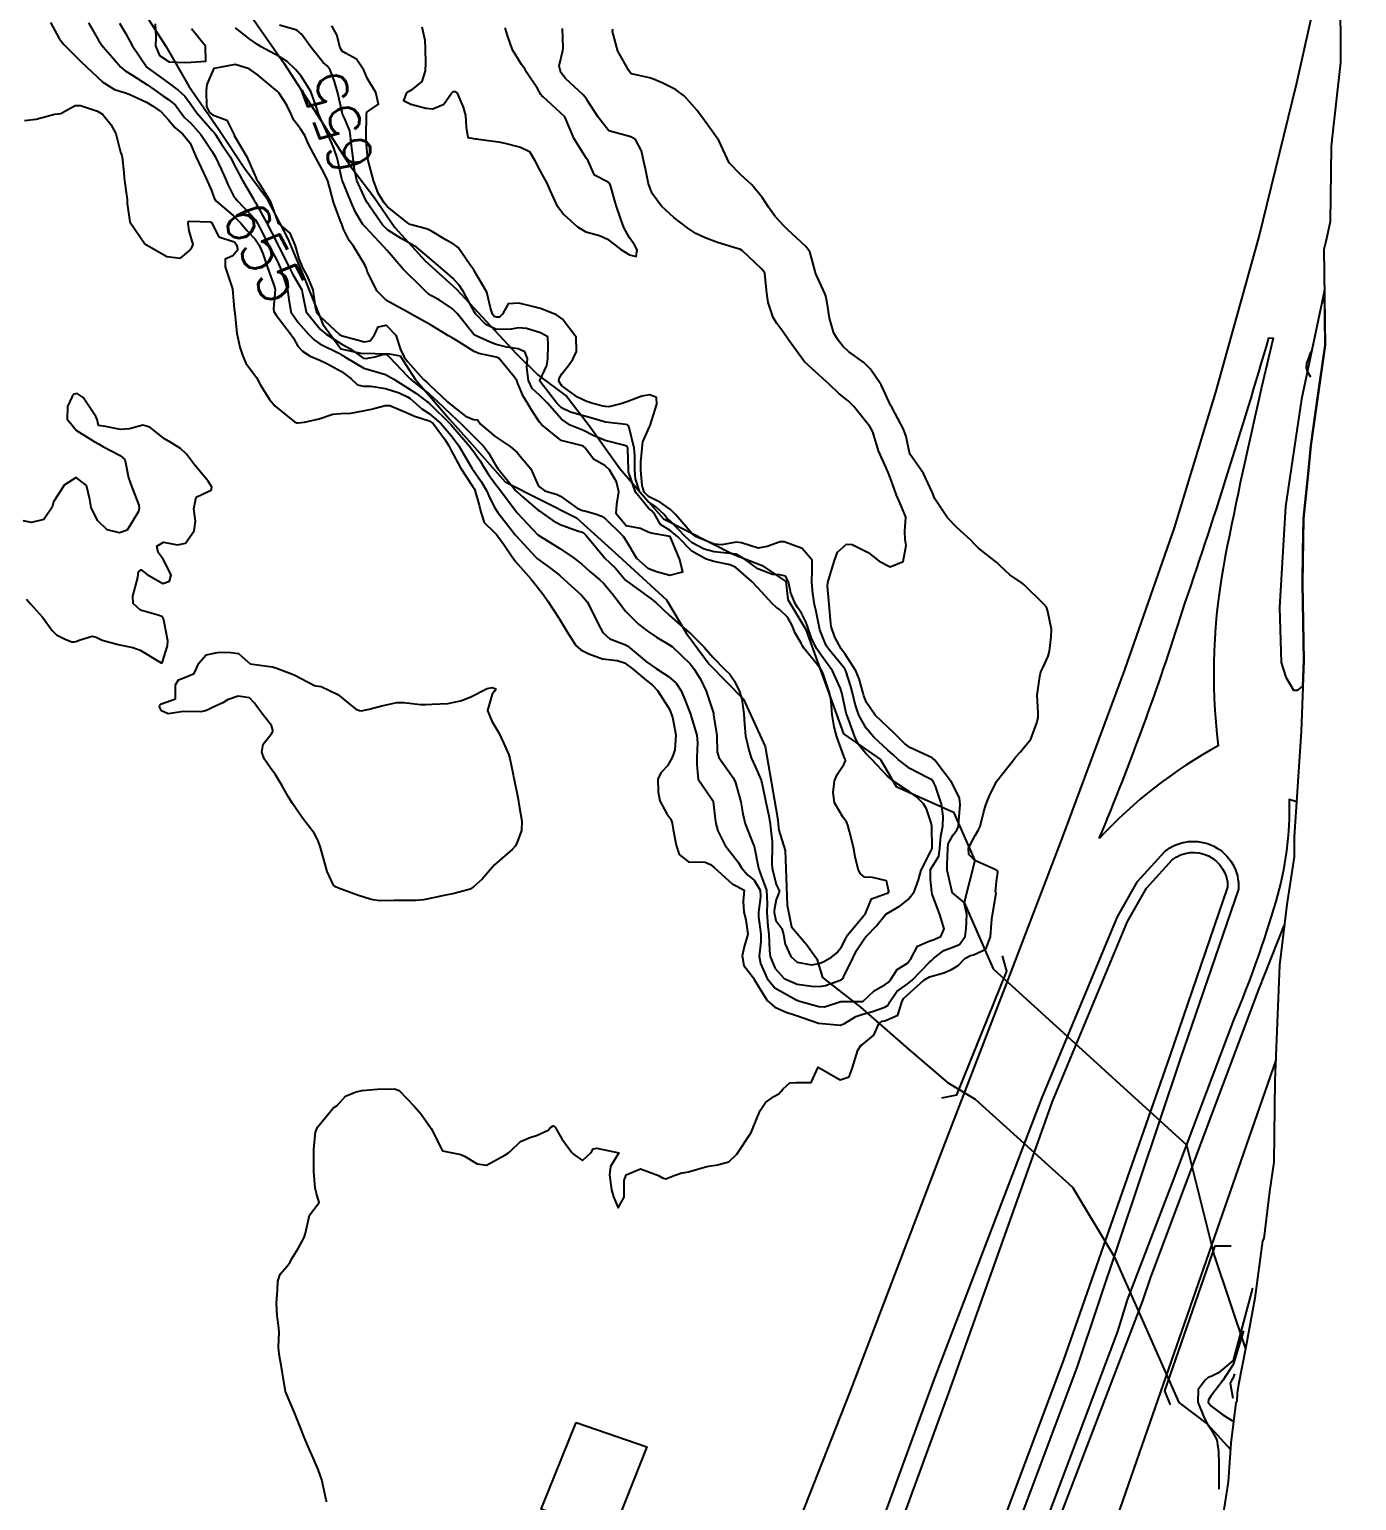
# Model space of a CAD drawing. Header units: metres. Extents: x 292545 to 299085, y 7450245 to 7463078.
# Drawn here: x 296592.9 to 296713.4, y 7460034.6 to 7460168.1 of the extents above; entities that cross this region are included whole.
import ezdxf
from ezdxf.enums import TextEntityAlignment as Align

# ---------------------------------------------------------------- set-up
doc = ezdxf.new("R2010")
doc.units = ezdxf.units.M
for name, color, linetype in [('Area', 45, 'Continuous'), ('Area Verde e Lazer', 94, 'Continuous'), ('Cotas', 45, 'Continuous'), ('Curvas de Nivel 1m', 11, 'Continuous'), ('Curvas de Nivel 5m', 15, 'Continuous'), ('Edificações', 30, 'Continuous'), ('Hidrografia', 140, 'Continuous'), ('Pontes e viadutos', 190, 'Continuous'), ('Vias Primárias', 230, 'Continuous')]:
    doc.layers.add(name, color=color, linetype=linetype)
doc.styles.add('Style-STANDARD', font='STANDARD.shx')

msp = doc.modelspace()

# ---------------------------------------------------------------- linework, layer by layer
at = {"layer": 'Area'}
msp.add_polyline3d([(296711.9, 7460171.81, 658.77), (296711.92, 7460165.12, 658.83), (296711.15, 7460158.11, 658.91), (296711.08, 7460157.47, 658.87), (296710.98, 7460150.65, 658.91), (296710.58, 7460148.87, 658.87), (296710.42, 7460148.13, 658.88), (296710.52, 7460139.45, 658.97), (296709.23, 7460130.34, 658.99), (296708.99, 7460127.78, 658.9), (296708.58, 7460123.73, 658.97), (296708.46, 7460117.82, 658.81), (296708.6, 7460110.84, 658.65), (296708.36, 7460104.39, 658.62), (296707.72, 7460094.83, 658.72), (296707.73, 7460093.02, 658.68), (296707.04, 7460088.69, 658.85), (296706.39, 7460083.17, 658.77), (296705.97, 7460072.71, 658.73), (296705.87, 7460065.3, 658.8), (296705.49, 7460062.63, 658.56), (296704.96, 7460058.35, 675.46), (296704.85, 7460058.14, 658.47), (296704.14, 7460052.96, 658.59), (296703.29, 7460048.34, 658.62), (296702.67, 7460045.12, 658.86), (296702.55, 7460044.32, 669.45), (296702.52, 7460043.63, 658.47), (296702.42, 7460043.46, 677.93), (296701.96, 7460039.8, 672.61), (296701.74, 7460036.27, 685.36), (296700.98, 7460031.44, 669.04)], dxfattribs=at)
at = {"layer": 'Area Verde e Lazer'}
msp.add_lwpolyline([(296658.45, 7460001.24), (296668.51, 7460022.85), (296676.38, 7460044.36), (296685.77, 7460070.8), (296692.58, 7460087.13), (296694.31, 7460090.18), (296696.64, 7460092.74, -0.631924), (296701.68, 7460090.27), (296696.44, 7460074.95), (296686.74, 7460047.25), (296677.63, 7460022.95), (296670.34, 7460000.34, -0.625257), (296667.76, 7459998.6, 0.041016)], format="xyb", close=True, dxfattribs=at)
at = {"layer": 'Curvas de Nivel 1m', "flags": 128}
for points, elevation in [([(296594.8, 7460168.75), (296595.6, 7460167.3), (296596.02, 7460166.74), (296597.58, 7460165.2), (296598.07, 7460164.72), (296599.55, 7460163.33), (296600.62, 7460162.68), (296601.31, 7460162.45), (296601.54, 7460162.39), (296601.96, 7460162.25), (296603.53, 7460161.51), (296604.08, 7460161.19), (296604.86, 7460160.64), (296605.52, 7460159.9), (296606.1, 7460159.21), (296606.84, 7460158.61), (296607.49, 7460157.78), (296608, 7460156.59), (296608.49, 7460155.56), (296608.94, 7460154.59), (296609.44, 7460153.5), (296609.66, 7460152.8), (296609.81, 7460152.57), (296611.41, 7460151.23), (296612.08, 7460150.54), (296612.68, 7460149.83), (296613.39, 7460149.08), (296613.76, 7460148.53), (296614.1, 7460147.79), (296614.52, 7460146.52), (296615.18, 7460144.66), (296615.21, 7460144.51), (296615.06, 7460142.77), (296615.1, 7460142.51), (296615.31, 7460142.17), (296616.59, 7460140.49), (296616.87, 7460140.08), (296617.27, 7460139.38), (296617.69, 7460138.91), (296618.38, 7460138.47), (296619.26, 7460138.11), (296619.91, 7460137.8), (296621.24, 7460137.06), (296622.09, 7460136.43), (296622.67, 7460135.87), (296623.23, 7460135.75), (296623.88, 7460135.75), (296625.22, 7460135.51), (296626.47, 7460135.13), (296627.22, 7460134.77), (296627.46, 7460134.61), (296627.74, 7460134.36), (296628.53, 7460133.68), (296629.2, 7460133.26), (296630.28, 7460132.33), (296631.18, 7460131.25), (296631.87, 7460130.31), (296632.94, 7460128.51), (296633.05, 7460128.3), (296633.14, 7460128.17), (296633.92, 7460127.08), (296634.4, 7460126.28), (296634.62, 7460125.79), (296635.1, 7460124.79), (296635.43, 7460124.27), (296636.72, 7460122.61), (296637, 7460122.25), (296637.07, 7460122.17), (296638.84, 7460120.23), (296639.04, 7460120.05), (296640.11, 7460119.29), (296641.03, 7460118.57), (296641.45, 7460118.2), (296643.01, 7460116.77), (296643.53, 7460116.17), (296644.12, 7460115.03), (296644.52, 7460114.16), (296644.97, 7460113.38), (296645.6, 7460112.79), (296646.95, 7460112.28), (296647.24, 7460112.13), (296648.93, 7460110.72), (296649.79, 7460110.1), (296650.48, 7460109.65), (296650.92, 7460109.37), (296651.61, 7460108.78), (296652.06, 7460108.07), (296652.32, 7460107.49), (296652.88, 7460106.06), (296653.5, 7460104.05), (296653.55, 7460103.35), (296653.5, 7460102.05), (296653.49, 7460101.38), (296653.62, 7460100.05), (296654.79, 7460098.33), (296654.92, 7460098.17), (296654.98, 7460098.04), (296655.16, 7460096.43), (296655.22, 7460096.04), (296655.41, 7460095.38), (296656.06, 7460094.03), (296656.72, 7460093.19), (296657.24, 7460092.53), (296657.53, 7460092.01), (296658.09, 7460091.38), (296658.7, 7460090.88), (296659.23, 7460089.98), (296659.28, 7460089.39), (296659.09, 7460087.99), (296659.09, 7460087.55), (296659.29, 7460085.98), (296659.29, 7460085.33), (296659.15, 7460083.98), (296659.27, 7460083.32), (296659.89, 7460081.98), (296660.58, 7460081.12), (296662.5, 7460080.03), (296662.57, 7460080), (296662.61, 7460079.99), (296662.73, 7460079.95), (296664.57, 7460079.41), (296665.09, 7460079.38), (296666.57, 7460079.88), (296666.59, 7460079.88), (296668.57, 7460079.87), (296669.59, 7460080.86), (296670.59, 7460081.41), (296670.85, 7460081.59), (296671.08, 7460081.85), (296671.67, 7460082.77), (296672.61, 7460083.36), (296672.96, 7460083.82), (296673.53, 7460084.91), (296674.64, 7460085.4), (296674.95, 7460085.49), (296675.63, 7460085.79), (296675.95, 7460086.49), (296675.55, 7460087.79), (296674.86, 7460089.62), (296674.82, 7460089.8), (296674.7, 7460090.94), (296674.69, 7460091.8), (296674.71, 7460091.87), (296675.45, 7460093.07), (296675.56, 7460093.79), (296675.64, 7460094.9), (296675.81, 7460095.79), (296675.86, 7460096.7), (296675.71, 7460097.79), (296675.16, 7460099.43), (296674.98, 7460099.8), (296674.81, 7460100), (296674.4, 7460100.21), (296672.82, 7460101.02), (296671.78, 7460101.84), (296671.29, 7460102.3), (296670.84, 7460102.7), (296669.57, 7460103.86), (296668.87, 7460104.69), (296668.2, 7460105.88), (296667.87, 7460106.86), (296667.62, 7460107.89), (296667.48, 7460108.46), (296667.02, 7460109.9), (296666.93, 7460110.07), (296665.41, 7460111.92), (296665.24, 7460112.2), (296664.96, 7460112.87), (296664.67, 7460113.63), (296664.59, 7460113.92), (296664.33, 7460115.27), (296664.16, 7460115.93), (296664.01, 7460116.93), (296663.92, 7460117.93), (296663.96, 7460119.01), (296663.96, 7460119.93), (296663.06, 7460121.01), (296661.41, 7460121.62), (296661.07, 7460121.6), (296659.87, 7460121.18), (296659.06, 7460121.02), (296657.55, 7460121.52), (296657.07, 7460121.58), (296655.76, 7460121.33), (296655.06, 7460121.38), (296653.44, 7460122.06), (296653.08, 7460122.34), (296651.59, 7460124.07), (296651.1, 7460124.54), (296650.18, 7460125.17), (296649.11, 7460125.73), (296648.72, 7460126.11), (296648.53, 7460126.71), (296648.4, 7460128.12), (296648.42, 7460128.84), (296648.54, 7460130.12), (296648.6, 7460130.69), (296649.19, 7460132.05), (296649.23, 7460132.11), (296649.26, 7460132.17), (296649.87, 7460134.1), (296649.83, 7460134.71), (296649.22, 7460134.95), (296648.51, 7460134.82), (296647.22, 7460134.35), (296647.05, 7460134.29), (296646.6, 7460134.14), (296645.49, 7460133.87), (296645.21, 7460133.88), (296644.99, 7460133.93), (296644.04, 7460134.17), (296643.41, 7460134.38), (296643.22, 7460134.46), (296642.66, 7460134.74), (296641.23, 7460135.77), (296640.97, 7460136.2), (296640.99, 7460136.44), (296641.24, 7460136.86), (296641.85, 7460137.6), (296642.24, 7460138.19), (296642.58, 7460138.88), (296642.53, 7460140.19), (296641.3, 7460141.81), (296640.74, 7460142.21), (296639.31, 7460142.8), (296638.57, 7460142.97), (296637.32, 7460143.26), (296636.37, 7460143.21), (296635.86, 7460142.26), (296635.56, 7460142.01), (296635.3, 7460141.99), (296635.1, 7460142.07), (296634.94, 7460142.28), (296634.75, 7460142.84), (296634.42, 7460144.28), (296633.35, 7460146.12), (296633.28, 7460146.22), (296633.23, 7460146.29), (296632.87, 7460146.79), (296631.83, 7460148.31), (296631.58, 7460148.51), (296631.39, 7460148.62), (296630.69, 7460149.03), (296629.4, 7460149.82), (296629.03, 7460149.98), (296627.59, 7460150.37), (296627.44, 7460150.41), (296627.4, 7460150.43), (296627.2, 7460150.58), (296625.42, 7460152.03), (296625.11, 7460152.39), (296624.57, 7460153.26), (296624.14, 7460154.4), (296623.65, 7460156.23), (296623.61, 7460156.41), (296623.49, 7460157.6), (296623.47, 7460158.41), (296623.49, 7460160.38), (296623.49, 7460160.41), (296623.52, 7460160.62), (296624.58, 7460161.35), (296624.36, 7460162.4), (296623.56, 7460163.69), (296623.26, 7460164.41), (296622.58, 7460165.43), (296621.59, 7460165.97), (296621.3, 7460166.14), (296621.11, 7460166.44), (296620.8, 7460167.64), (296620.35, 7460168.45)], 656), ([(296601.09, 7460168.68), (296601.61, 7460167.78), (296602.23, 7460166.66), (296603.57, 7460164.68), (296603.58, 7460164.66), (296605.55, 7460163.25), (296606.4, 7460162.61), (296607, 7460162.07), (296607.53, 7460161.38), (296608.07, 7460160.59), (296609.51, 7460158.91), (296609.67, 7460158.75), (296609.8, 7460158.58), (296610.3, 7460157.75), (296611.11, 7460156.56), (296611.24, 7460156.33), (296611.47, 7460155.89), (296612.18, 7460154.54), (296613.2, 7460152.76), (296613.34, 7460152.53), (296613.42, 7460152.4), (296614.46, 7460150.52), (296615.38, 7460148.71), (296615.46, 7460148.58), (296615.49, 7460148.51), (296615.57, 7460148.32), (296616.51, 7460146.49), (296616.79, 7460145.93), (296617.34, 7460144.99), (296617.62, 7460144.48), (296617.68, 7460144.13), (296618.03, 7460142.47), (296619.29, 7460140.9), (296619.83, 7460140.45), (296621.27, 7460139.55), (296622, 7460139.16), (296623.05, 7460138.41), (296623.26, 7460138.27), (296623.43, 7460138.24), (296624.29, 7460138.4), (296625.03, 7460138.63), (296625.27, 7460138.65), (296625.56, 7460138.39), (296627.24, 7460136.6), (296627.49, 7460136.37), (296628.47, 7460135.6), (296629.22, 7460135), (296629.96, 7460134.33), (296631.2, 7460133.15), (296632.09, 7460132.31), (296633.18, 7460131.24), (296634.12, 7460130.29), (296634.57, 7460129.69), (296635.15, 7460128.69), (296635.43, 7460128.27), (296636.75, 7460126.62), (296637.06, 7460126.25), (296637.11, 7460126.19), (296637.63, 7460125.72), (296639.1, 7460124.49), (296639.24, 7460124.38), (296639.47, 7460124.22), (296640.42, 7460123.54), (296641.08, 7460123.19), (296642.65, 7460122.61), (296643.08, 7460122.47), (296643.27, 7460122.37), (296643.45, 7460122.17), (296645.04, 7460120.23), (296645.12, 7460120.15), (296646.1, 7460119.21), (296647, 7460118.13), (296647.13, 7460118.03), (296649.01, 7460116.67), (296649.34, 7460116.44), (296649.76, 7460116.1), (296650.99, 7460114.95), (296651.99, 7460114.07), (296652.96, 7460113.26), (296654.17, 7460112.05), (296654.94, 7460111.13), (296656.04, 7460110.02), (296656.48, 7460109.58), (296656.91, 7460108.96), (296657.37, 7460108.01), (296657.58, 7460107.32), (296657.76, 7460106), (296657.81, 7460105.06), (296657.9, 7460104), (296658.23, 7460102.61), (296658.43, 7460101.99), (296658.82, 7460101.14), (296659.32, 7460099.98), (296659.48, 7460099.3), (296659.75, 7460097.98), (296660.02, 7460096.73), (296660.15, 7460095.98), (296660.33, 7460094.38), (296660.34, 7460093.97), (296660.3, 7460092.39), (296660.34, 7460091.97), (296660.7, 7460090.51), (296660.87, 7460090.14), (296661, 7460089.97), (296660.94, 7460089.72), (296660.68, 7460089.14), (296660.5, 7460088.14), (296660.5, 7460087.97), (296660.66, 7460087.23), (296661.21, 7460086.52), (296661.37, 7460085.96), (296661.52, 7460085.07), (296662.03, 7460083.96), (296662.61, 7460083.45), (296663.9, 7460083.22), (296664.61, 7460083.34), (296665.02, 7460083.5), (296665.71, 7460083.91), (296666.21, 7460084.31), (296666.63, 7460084.83), (296666.98, 7460085.55), (296667.18, 7460085.89), (296668.66, 7460087.69), (296668.75, 7460087.79), (296668.79, 7460087.87), (296669.34, 7460089.21), (296670.69, 7460089.68), (296670.82, 7460089.72), (296670.91, 7460089.85), (296670.7, 7460090.83), (296669.45, 7460091.12), (296668.71, 7460091.18), (296668.32, 7460091.49), (296668.13, 7460091.88), (296667.86, 7460093.02), (296667.71, 7460093.89), (296667.35, 7460095.3), (296667.2, 7460095.89), (296667.07, 7460096.2), (296666.77, 7460096.57), (296666, 7460097.91), (296665.86, 7460098.85), (296666, 7460099.91), (296666.22, 7460100.49), (296666.83, 7460101.38), (296667, 7460101.73), (296666.96, 7460101.9), (296666.91, 7460101.98), (296666.84, 7460102.15), (296666.21, 7460103.91), (296665.97, 7460104.8), (296665.78, 7460105.91), (296665.68, 7460107.13), (296665.52, 7460107.91), (296664.92, 7460109.71), (296664.82, 7460109.92), (296664.43, 7460110.43), (296663.2, 7460111.94), (296663.11, 7460112.1), (296662.96, 7460112.41), (296662.39, 7460113.37), (296662.18, 7460113.95), (296661.76, 7460114.74), (296660.99, 7460115.45), (296660.68, 7460115.66), (296660.35, 7460115.98), (296659.01, 7460117.45), (296658.49, 7460118), (296657.04, 7460119.28), (296656.53, 7460119.51), (296655.04, 7460119.82), (296654.28, 7460120.05), (296653.05, 7460120.76), (296651.75, 7460122.07), (296651.08, 7460122.62), (296650.18, 7460123.19), (296649.68, 7460124.1), (296649.41, 7460124.42), (296649.1, 7460124.66), (296647.92, 7460126.12), (296647.3, 7460127.96), (296647.29, 7460128.13), (296647.23, 7460130.06), (296647.22, 7460130.13), (296647.16, 7460130.25), (296646.94, 7460130.35), (296645.17, 7460130.81), (296644.08, 7460131.27), (296643.19, 7460131.7), (296642, 7460132.19), (296641.2, 7460132.73), (296639.89, 7460134.21), (296639.22, 7460134.91), (296638.53, 7460135.53), (296638.2, 7460136.24), (296638.07, 7460137.42), (296638.11, 7460138.24), (296637.89, 7460138.86), (296637.27, 7460139.13), (296636.25, 7460139.28), (296635.28, 7460139.53), (296634.72, 7460139.72), (296633.45, 7460140.3), (296633.35, 7460140.36), (296633.28, 7460140.41), (296631.73, 7460142.32), (296631.32, 7460142.75), (296630.1, 7460143.56), (296629.33, 7460143.98), (296629.12, 7460144.13), (296628.87, 7460144.35), (296628.09, 7460145.11), (296627.35, 7460145.84), (296626.81, 7460146.38), (296625.38, 7460148.05), (296625.08, 7460148.39), (296623.4, 7460150.16), (296623.28, 7460150.29), (296623.18, 7460150.41), (296622.51, 7460151.52), (296622.1, 7460152.43), (296621.45, 7460154.06), (296621.29, 7460154.44), (296621.22, 7460154.68), (296620.85, 7460156.45), (296620.5, 7460157.44), (296620.05, 7460158.45), (296619.51, 7460159.63), (296619.15, 7460160.46), (296618.95, 7460161.04), (296618.44, 7460162.47), (296617.56, 7460163.88), (296617.05, 7460164.49), (296616.29, 7460165.21), (296615.58, 7460165.67), (296613.94, 7460166.53), (296613.6, 7460166.74), (296612.9, 7460167.24), (296611.62, 7460168.25)], 654), ([(296604.33, 7460168.64), (296604.38, 7460167.42), (296604.36, 7460166.64), (296604.7, 7460165.75), (296605.58, 7460165.17), (296607.07, 7460165.11), (296607.58, 7460165.15), (296608.91, 7460165.25), (296608.88, 7460166.59), (296607.62, 7460168.18)], 653), ([(296628.52, 7460168.35), (296628.8, 7460167.15), (296628.84, 7460166.35), (296628.86, 7460165.06), (296628.82, 7460164.35), (296628.52, 7460163.39), (296627.55, 7460162.6), (296627.39, 7460162.52), (296627.12, 7460162.37), (296626.85, 7460161.68), (296627.53, 7460161.32), (296628.9, 7460160.97), (296629.53, 7460160.9), (296630.53, 7460161.33), (296631.22, 7460162.32), (296631.37, 7460162.5), (296631.55, 7460162.47), (296631.73, 7460162.32), (296632.29, 7460161.07), (296632.5, 7460160.31), (296632.55, 7460159.26), (296632.69, 7460158.3), (296633.4, 7460158.2), (296633.49, 7460158.18), (296633.63, 7460158.15), (296635.49, 7460157.92), (296635.93, 7460157.82), (296637.48, 7460157.43), (296638.29, 7460157.05), (296638.78, 7460156.23), (296639, 7460155.76), (296639.46, 7460154.92), (296639.85, 7460154.22), (296640.14, 7460153.52), (296640.76, 7460152.21), (296641.41, 7460151.32), (296642.66, 7460150.19), (296643.4, 7460149.76), (296644.65, 7460149.42), (296645.39, 7460149.08), (296646.59, 7460148.14), (296647.38, 7460147.65), (296647.99, 7460147.51), (296648.06, 7460148.12), (296647.83, 7460148.56), (296647.39, 7460149.21), (296646.86, 7460150.14), (296646.55, 7460151), (296646.16, 7460152.14), (296645.64, 7460153.96), (296645.56, 7460154.15), (296645.45, 7460154.25), (296644.19, 7460154.9), (296643.63, 7460156.18), (296643.57, 7460156.27), (296643.48, 7460156.39), (296642.36, 7460158.19), (296641.52, 7460160.2), (296639.54, 7460162.01), (296639.42, 7460162.1), (296639.33, 7460162.22), (296639.03, 7460162.75), (296638.03, 7460164.24), (296637.86, 7460164.53), (296637.58, 7460164.95), (296636.77, 7460166.26), (296636.29, 7460167.57), (296636.09, 7460168.27)], 656), ([(296592.45, 7460159.84), (296593.51, 7460159.96), (296595.19, 7460160.42), (296595.52, 7460160.47), (296595.76, 7460160.5), (296596.16, 7460160.73), (296597.04, 7460161.22), (296597.53, 7460161.21), (296599.07, 7460160.7), (296599.52, 7460160.43), (296600.3, 7460159.48), (296600.73, 7460158.68), (296601.17, 7460156.98), (296601.28, 7460156.67), (296601.32, 7460156.52), (296601.46, 7460155.14), (296601.5, 7460154.67), (296601.5, 7460154.62), (296601.77, 7460152.67), (296601.77, 7460152.32), (296602.03, 7460150.66), (296603.38, 7460148.65), (296605.37, 7460147.5), (296606.61, 7460147.36), (296607.37, 7460147.98), (296607.65, 7460148.33), (296607.75, 7460148.6), (296607.4, 7460149.84), (296607.3, 7460150.5), (296607.31, 7460150.6), (296607.33, 7460150.67), (296607.4, 7460150.71), (296609.34, 7460150.65), (296609.4, 7460150.62), (296609.44, 7460150.58), (296610.11, 7460149.29), (296611.39, 7460148.86), (296611.57, 7460148.74), (296611.71, 7460148.56), (296611.82, 7460148.11), (296611.37, 7460147.57), (296610.68, 7460147.25), (296610.66, 7460146.57), (296611.33, 7460144.56), (296611.5, 7460142.74), (296611.51, 7460142.56), (296611.54, 7460142.33), (296611.73, 7460140.55), (296612.01, 7460139.29), (296612.24, 7460138.55), (296612.54, 7460137.83), (296613.25, 7460136.9), (296613.51, 7460136.53), (296613.86, 7460135.9), (296614.68, 7460134.52), (296615.21, 7460133.91), (296616.96, 7460132.49), (296617.19, 7460132.4), (296617.28, 7460132.4), (296617.88, 7460132.48), (296619.2, 7460132.78), (296620.45, 7460133.2), (296621.2, 7460133.26), (296622.07, 7460133.3), (296623.2, 7460133.49), (296623.95, 7460133.66), (296625.21, 7460133.98), (296625.63, 7460133.97), (296627.2, 7460133.32), (296627.86, 7460133.02), (296629.2, 7460132.59), (296629.55, 7460132.34), (296630.64, 7460130.86), (296630.97, 7460130.32), (296631.16, 7460129.95), (296632.04, 7460128.31), (296633.13, 7460126.66), (296633.28, 7460126.45), (296633.35, 7460126.3), (296633.73, 7460124.92), (296633.87, 7460124.29), (296634.17, 7460123.37), (296635.08, 7460122.49), (296635.3, 7460122.27), (296635.96, 7460121.36), (296636.71, 7460120.25), (296637.04, 7460119.83), (296638.41, 7460118.24), (296639.02, 7460117.5), (296639.57, 7460116.78), (296639.96, 7460116.22), (296640.98, 7460114.64), (296641.27, 7460114.2), (296641.72, 7460113.44), (296642.51, 7460112.18), (296642.95, 7460111.81), (296643.68, 7460111.44), (296644.94, 7460110.99), (296646.26, 7460110.82), (296646.93, 7460110.63), (296647.63, 7460110.12), (296648.91, 7460109.01), (296649.42, 7460108.62), (296649.93, 7460108.1), (296650.89, 7460106.6), (296651.07, 7460106.27), (296651.14, 7460106.09), (296651.28, 7460105.68), (296651.58, 7460104.08), (296651.49, 7460102.73), (296651.29, 7460102.08), (296650.82, 7460101.28), (296650.24, 7460100.68), (296649.95, 7460100.1), (296649.98, 7460098.91), (296650.13, 7460098.1), (296650.77, 7460096.91), (296651.12, 7460096.44), (296651.25, 7460096.08), (296651.34, 7460095.49), (296651.61, 7460094.08), (296651.89, 7460093.23), (296652.72, 7460092.56), (296654.25, 7460092.52), (296654.72, 7460092.31), (296655.06, 7460092.04), (296656.7, 7460090.56), (296657.05, 7460090.37), (296657.8, 7460090), (296657.71, 7460088.98), (296657.75, 7460088), (296657.94, 7460087.28), (296658.11, 7460086), (296657.79, 7460084.84), (296657.6, 7460084.01), (296657.75, 7460083.15), (296658.59, 7460082.05), (296658.64, 7460081.99), (296658.7, 7460081.88), (296659.88, 7460079.98), (296660.56, 7460079.36), (296661.6, 7460078.92), (296662.55, 7460078.61), (296664.54, 7460077.92), (296666.54, 7460077.72), (296666.91, 7460077.89), (296667.91, 7460078.53), (296668.56, 7460078.72), (296669.44, 7460078.98), (296670.57, 7460079.37), (296670.87, 7460079.55), (296671.02, 7460079.85), (296671.64, 7460080.78), (296672.59, 7460081.45), (296673.05, 7460081.82), (296674.61, 7460083.45), (296674.8, 7460083.61), (296675.01, 7460083.8), (296675.91, 7460084.5), (296676.63, 7460084.77), (296677.34, 7460085.06), (296677.84, 7460085.77), (296677.93, 7460086.48), (296677.99, 7460087.77), (296677.77, 7460088.86), (296676.68, 7460089.76), (296676.67, 7460089.78), (296676.66, 7460089.81), (296676.21, 7460091.79), (296676.22, 7460092.28), (296676.27, 7460093.78), (296676.32, 7460094.2), (296676.75, 7460095.02), (296677.09, 7460095.44), (296677.23, 7460095.77), (296677.29, 7460096.29), (296677.4, 7460097.77), (296677.34, 7460098.33), (296676.8, 7460099.47), (296676.6, 7460099.78), (296676.04, 7460100.56), (296675.09, 7460101.8), (296674.84, 7460102.01), (296674.45, 7460102.19), (296672.84, 7460102.94), (296672.33, 7460103.31), (296671.8, 7460103.84), (296671.33, 7460104.31), (296670.87, 7460104.74), (296669.69, 7460105.86), (296668.89, 7460107.01), (296668.66, 7460107.63), (296668.59, 7460107.87), (296668.22, 7460109.18), (296667.91, 7460109.89), (296666.95, 7460111.4), (296666.6, 7460111.9), (296666.01, 7460112.95), (296665.69, 7460113.91), (296665.61, 7460114.54), (296665.49, 7460115.91), (296665.34, 7460117.59), (296665.37, 7460117.91), (296665.54, 7460118.42), (296666, 7460119.91), (296666.27, 7460120.68), (296667.07, 7460121.38), (296667.59, 7460121.36), (296669.05, 7460120.63), (296670.03, 7460119.86), (296671.04, 7460119.35), (296672.22, 7460119.83), (296672.49, 7460121.26), (296672.4, 7460121.83), (296672.36, 7460122.54), (296672.45, 7460123.83), (296672.08, 7460124.82), (296671.61, 7460125.84), (296671.13, 7460127.2), (296670.9, 7460127.85), (296670.67, 7460128.33), (296669.97, 7460129.86), (296669.47, 7460131.58), (296669.33, 7460131.87), (296669.19, 7460132.08), (296667.73, 7460133.88), (296667.22, 7460134.4), (296666.39, 7460135.07), (296665.5, 7460135.92), (296665.24, 7460136.17), (296663.26, 7460137.94), (296661.81, 7460139.95), (296661.29, 7460140.7), (296660.75, 7460141.43), (296660.41, 7460141.97), (296659.98, 7460143.32), (296659.87, 7460143.98), (296659.81, 7460144.46), (296659.65, 7460145.99), (296659.55, 7460146.18), (296659.36, 7460146.39), (296657.65, 7460148.01), (296657.38, 7460148.16), (296657.16, 7460148.22), (296655.38, 7460148.79), (296654.24, 7460149.2), (296653.4, 7460149.59), (296652.67, 7460150.07), (296651.41, 7460151.06), (296650.28, 7460152.09), (296649.44, 7460153.22), (296649.11, 7460154.11), (296648.82, 7460155.47), (296648.67, 7460156.11), (296648.46, 7460157.09), (296647.92, 7460158.12), (296647.5, 7460158.38), (296647.17, 7460158.47), (296645.5, 7460158.91), (296644.52, 7460160.16), (296643.54, 7460161.7), (296643.34, 7460161.98), (296643.16, 7460162.18), (296641.56, 7460163.65), (296641.15, 7460164.2), (296640.99, 7460164.8), (296641.31, 7460166.2), (296641.35, 7460166.45), (296641.28, 7460168.2)], 657), ([(296619.91, 7460034.45), (296619.83, 7460034.65), (296619.45, 7460036.46), (296619.12, 7460037.4), (296618.65, 7460038.46), (296618.09, 7460039.75), (296617.79, 7460040.47), (296617.6, 7460040.97), (296617, 7460042.48), (296616.14, 7460044.49), (296615.81, 7460046.5), (296615.56, 7460047.87), (296615.51, 7460048.5), (296615.56, 7460049.85), (296615.52, 7460050.5), (296615.38, 7460051.35), (296615.33, 7460052.5), (296615.42, 7460053.67), (296615.46, 7460054.5), (296615.65, 7460055.12), (296616.28, 7460055.81), (296616.56, 7460056.22), (296616.7, 7460056.49), (296617.31, 7460057.47), (296617.83, 7460058.47), (296617.95, 7460058.84), (296618.33, 7460060.47), (296619.2, 7460061.62), (296618.96, 7460062.46), (296618.83, 7460062.93), (296618.73, 7460064.46), (296618.71, 7460064.79), (296618.73, 7460066.47), (296618.86, 7460068.03), (296619.04, 7460068.46), (296620.45, 7460070.18), (296620.6, 7460070.29), (296620.84, 7460070.44), (296621.6, 7460071.29), (296622.47, 7460071.66), (296623.09, 7460071.79), (296624.47, 7460071.93), (296626.04, 7460071.95), (296626.47, 7460071.79), (296627.86, 7460070.36), (296628.45, 7460069.65), (296629.38, 7460068.34), (296630.4, 7460066.33), (296632.07, 7460065.98), (296632.4, 7460065.83), (296633.55, 7460065.13), (296634.39, 7460065.03), (296636.06, 7460065.92), (296636.4, 7460066.14), (296636.53, 7460066.25), (296637.48, 7460067.17), (296638.42, 7460067.56), (296638.94, 7460067.71), (296639.98, 7460068.21), (296640.22, 7460068.43), (296640.44, 7460068.58), (296640.66, 7460068.43), (296640.78, 7460068.2), (296641.22, 7460067.4), (296642.13, 7460066.18), (296642.27, 7460066.05), (296642.4, 7460065.94), (296643.11, 7460065.46), (296643.91, 7460066.16), (296644.08, 7460066.49), (296644.41, 7460066.58), (296646.4, 7460066.14), (296645.64, 7460064.9), (296645.55, 7460064.15), (296645.73, 7460062.78), (296645.92, 7460062.14), (296646.34, 7460061.14), (296646.9, 7460062.13), (296646.88, 7460063.63), (296647.06, 7460064.13), (296648.39, 7460064.68), (296650, 7460064.09), (296650.38, 7460063.86), (296650.68, 7460063.79), (296651.42, 7460064.08), (296652.12, 7460064.34), (296652.39, 7460064.36), (296652.74, 7460064.42), (296654.39, 7460064.9), (296655.37, 7460065.05), (296656.4, 7460065.33), (296657.11, 7460066.01), (296658.42, 7460067.99), (296659.01, 7460069.42), (296659.23, 7460069.98), (296659.72, 7460070.72), (296660.47, 7460071.27), (296660.92, 7460071.51), (296661.34, 7460071.96), (296661.93, 7460072.5), (296662.48, 7460072.53), (296663.88, 7460072.53), (296664.5, 7460073.92), (296666.49, 7460072.77), (296667.33, 7460073.05), (296667.61, 7460073.88), (296668.1, 7460075.45), (296668.39, 7460075.87), (296668.52, 7460075.98), (296669.57, 7460076.83), (296670, 7460077.86), (296670.32, 7460078.08), (296670.55, 7460078.13), (296671.75, 7460078.64), (296672.1, 7460079.83), (296672.26, 7460080.15), (296672.58, 7460080.44), (296674.09, 7460081.81), (296674.6, 7460082.13), (296675.9, 7460082.48), (296676.6, 7460082.79), (296677.22, 7460083.16), (296677.83, 7460083.77), (296678.34, 7460084.04), (296678.62, 7460084.13), (296679.74, 7460084.63), (296680.16, 7460085.74), (296680.28, 7460087.35), (296680.33, 7460087.74), (296680.65, 7460089.7), (296680.65, 7460089.73), (296680.61, 7460089.81), (296680.7, 7460090.78), (296680.81, 7460091.63), (296680.78, 7460091.73), (296680.71, 7460091.78), (296680.62, 7460091.82), (296678.72, 7460092.69), (296678.18, 7460093.22), (296678.14, 7460093.76), (296678.33, 7460094.16), (296678.75, 7460094.96), (296679.06, 7460095.45), (296679.21, 7460095.75), (296679.52, 7460097), (296679.74, 7460097.74), (296680.03, 7460098.5), (296680.62, 7460099.73), (296680.69, 7460099.85), (296680.81, 7460100), (296681.58, 7460100.96), (296682.18, 7460101.72), (296682.46, 7460102.09), (296682.84, 7460102.5), (296683.81, 7460103.7), (296684.36, 7460105.18), (296684.48, 7460105.69), (296684.49, 7460106.08), (296684.38, 7460107.69), (296684.63, 7460109.39), (296684.7, 7460109.68), (296684.76, 7460109.85), (296684.93, 7460110.23), (296685.4, 7460111.22), (296685.5, 7460111.67), (296685.67, 7460112.97), (296685.68, 7460113.67), (296685.37, 7460115.29), (296685.23, 7460115.68), (296685, 7460115.94), (296683.22, 7460117.7), (296683.02, 7460117.84), (296681.92, 7460118.6), (296681.04, 7460119.43), (296680.72, 7460119.73), (296679.06, 7460121.02), (296678.7, 7460121.39), (296678.37, 7460121.76), (296677.08, 7460122.92), (296676.24, 7460123.79), (296675.11, 7460125.5), (296674.97, 7460125.8), (296674.88, 7460126.04), (296674.06, 7460127.81), (296673.16, 7460129.12), (296672.86, 7460129.53), (296672.76, 7460129.83), (296672.5, 7460131.16), (296672.26, 7460131.83), (296671.21, 7460133.76), (296671.16, 7460133.85), (296671.11, 7460133.96), (296670.21, 7460135.86), (296669.25, 7460137.29), (296668.65, 7460137.88), (296667.27, 7460138.89), (296666.75, 7460139.37), (296666.32, 7460139.9), (296665.94, 7460140.56), (296665.52, 7460141.92), (296665.32, 7460143.29), (296665.2, 7460143.92), (296665.11, 7460144.14), (296664.3, 7460145.93), (296663.91, 7460147.39), (296663.75, 7460147.94), (296663.38, 7460148.4), (296661.71, 7460149.96), (296661.41, 7460150.26), (296660.59, 7460151.15), (296660, 7460151.98), (296659.44, 7460152.83), (296658.49, 7460154), (296657.46, 7460154.96), (296656.43, 7460156.02), (296655.49, 7460158.03), (296654.02, 7460160.05), (296653.82, 7460160.35), (296653.53, 7460160.77), (296652.38, 7460162.07), (296651.55, 7460162.68), (296650.4, 7460163.25), (296649.56, 7460163.61), (296649.18, 7460163.73), (296647.57, 7460164.08), (296647.51, 7460164.13), (296647.31, 7460164.39), (296646.31, 7460166.14), (296645.84, 7460167.92), (296645.85, 7460168.15)], 658), ([(296709.24, 7460136.54), (296708.93, 7460137.08), (296708.84, 7460137.4), (296708.86, 7460137.8), (296709.27, 7460138.89)], 659), ([(296592.62, 7460116.39), (296593, 7460115.98), (296594.09, 7460114.76), (296594.97, 7460113.57), (296595.37, 7460113.16), (296596.21, 7460112.73), (296596.76, 7460112.53), (296596.95, 7460112.52), (296597.11, 7460112.56), (296597.52, 7460112.71), (296598.61, 7460113.05), (296598.96, 7460112.94), (296599.5, 7460112.69), (296600.95, 7460112.28), (296602.29, 7460112), (296602.94, 7460111.76), (296604.86, 7460110.63), (296604.93, 7460110.61), (296604.95, 7460110.61), (296604.96, 7460110.63), (296605.42, 7460112.16), (296605.47, 7460112.62), (296605.11, 7460114.5), (296605.07, 7460114.63), (296604.98, 7460114.81), (296604.68, 7460114.93), (296602.98, 7460115.4), (296602.33, 7460116), (296602.3, 7460116.66), (296602.74, 7460118.37), (296602.77, 7460118.65), (296602.79, 7460118.89), (296603.03, 7460119.07), (296603.59, 7460118.64), (296605.01, 7460117.82), (296605.62, 7460118.02), (296605.76, 7460118.62), (296605.04, 7460120.03), (296604.59, 7460120.63), (296604.48, 7460121.21), (296605.06, 7460121.58), (296606.34, 7460121.33), (296607.06, 7460121.48), (296607.86, 7460122.6), (296607.97, 7460123.49), (296607.84, 7460124.59), (296608.05, 7460125.65), (296609.12, 7460126.16), (296609.4, 7460126.29), (296609.47, 7460126.58), (296609.13, 7460127.11), (296607.9, 7460128.59), (296607.15, 7460129.56), (296606.63, 7460130.08), (296605.74, 7460130.62), (296605.17, 7460130.97), (296603.83, 7460132), (296603.19, 7460132.21), (296601.99, 7460131.86), (296601.18, 7460131.8), (296599.81, 7460132.07), (296599.18, 7460132.16), (296599.04, 7460132.7), (296598.93, 7460132.97), (296597.77, 7460134.71), (296597.22, 7460135.08), (296596.94, 7460135), (296596.74, 7460134.73), (296596.36, 7460133.89), (296596.33, 7460132.73), (296597.18, 7460131.71), (296598.79, 7460130.7), (296599.16, 7460130.49), (296599.61, 7460130.24), (296601.15, 7460129.44), (296601.55, 7460129.08), (296601.66, 7460128.67), (296601.89, 7460127.43), (296602.18, 7460126.66), (296602.82, 7460124.93), (296602.86, 7460124.65), (296602.79, 7460124.35), (296601.77, 7460122.67), (296601.07, 7460122.43), (296599.97, 7460122.69), (296599.08, 7460123.55), (296598.52, 7460124.71), (296598.37, 7460125.44), (296598.07, 7460126.71), (296597.13, 7460127.45), (296596.05, 7460126.74), (296595.69, 7460126.17), (296595.1, 7460125.23), (296594.99, 7460124.86), (296594.95, 7460124.75), (296594.22, 7460123.62), (296593.08, 7460123.36), (296592.34, 7460123.52)], 657), ([(296703.94, 7460053.86), (296702.18, 7460047.3), (296700.85, 7460046.17), (296700.17, 7460045.83), (296699.92, 7460045.75), (296699.65, 7460045.51), (296699.01, 7460044.66), (296698.96, 7460043.51), (296699.55, 7460042.08), (296699.85, 7460041.5), (296700.11, 7460041.12), (296700.69, 7460040.08), (296700.86, 7460039.03), (296700.87, 7460037.89), (296700.88, 7460036.76), (296700.87, 7460035.62)], 658), ([(296703.12, 7460049.97), (296702.18, 7460046.92), (296701.23, 7460045.48), (296700.15, 7460044.05), (296699.93, 7460043.72), (296699.92, 7460043.5), (296700.14, 7460043.18), (296701.25, 7460042.37), (296702.11, 7460041.81)], 657), ([(296702.29, 7460046.09), (296702.17, 7460045.71), (296702.04, 7460045.47), (296701.91, 7460045.23), (296702.14, 7460043.87)], 656)]:
    msp.add_lwpolyline(points, dxfattribs=dict(at, elevation=elevation))
for points, elevation in [([(296611.58, 7460164.94), (296609.68, 7460164.58), (296609.61, 7460164.54), (296609.57, 7460164.44), (296609.02, 7460163.12), (296608.96, 7460162.59), (296608.99, 7460161.12), (296609.25, 7460160.58), (296609.52, 7460160.38), (296610.82, 7460159.87), (296611.48, 7460158.55), (296611.5, 7460158.5), (296612.64, 7460156.54), (296613.45, 7460154.68), (296613.52, 7460154.53), (296613.71, 7460154.26), (296614.77, 7460152.52), (296615.41, 7460150.72), (296615.45, 7460150.55), (296615.51, 7460150.51), (296616.53, 7460149.63), (296617.02, 7460148.49), (296617.37, 7460147.3), (296617.7, 7460146.48), (296618.11, 7460145.71), (296618.64, 7460144.47), (296618.85, 7460142.93), (296618.95, 7460142.46), (296619.31, 7460142.02), (296621.05, 7460140.44), (296621.28, 7460140.32), (296622.77, 7460139.91), (296623.28, 7460139.77), (296623.82, 7460139.86), (296624.24, 7460140.4), (296624.57, 7460141.12), (296625.3, 7460141.28), (296626.15, 7460140.38), (296626.6, 7460139.05), (296626.92, 7460138.37), (296627.26, 7460137.94), (296628.67, 7460136.35), (296628.97, 7460136.09), (296629.23, 7460135.87), (296630.86, 7460134.32), (296631.21, 7460134), (296632.49, 7460133.02), (296633.2, 7460132.71), (296633.57, 7460132.67), (296633.85, 7460132.29), (296635.18, 7460131.17), (296636.55, 7460130.26), (296637.16, 7460129.76), (296638.42, 7460128.24), (296639.12, 7460126.66), (296639.69, 7460126.22), (296640.8, 7460125.9), (296641.11, 7460125.76), (296642.63, 7460124.66), (296643.1, 7460124.44), (296643.33, 7460124.41), (296644.26, 7460124.16), (296644.87, 7460123.93), (296645.09, 7460123.82), (296646.79, 7460122.13), (296647.07, 7460121.71), (296648, 7460120.12), (296649.03, 7460119.21), (296649.83, 7460118.9), (296651.03, 7460118.59), (296652.21, 7460118.89), (296651.93, 7460120.07), (296651.07, 7460122.08), (296649.35, 7460122.38), (296649.08, 7460122.48), (296648.37, 7460122.82), (296647.08, 7460123.05), (296646.18, 7460124.14), (296646.22, 7460125.02), (296646.42, 7460126.14), (296646.21, 7460127.05), (296645.57, 7460128.15), (296645.15, 7460128.52), (296644.11, 7460129.12), (296643.32, 7460130.18), (296643.16, 7460130.3), (296642.99, 7460130.35), (296641.17, 7460130.8), (296639.42, 7460132.22), (296639.2, 7460132.48), (296638.52, 7460133.54), (296638.08, 7460134.24), (296637.74, 7460134.76), (296637.23, 7460135.97), (296637.15, 7460136.25), (296636.92, 7460136.57), (296635.51, 7460138.27), (296635.26, 7460138.38), (296633.69, 7460138.71), (296633.27, 7460138.89), (296631.74, 7460139.85), (296631.28, 7460140.12), (296630.93, 7460140.32), (296629.3, 7460141.3), (296627.41, 7460142.37), (296627.35, 7460142.41), (296627.31, 7460142.43), (296627.19, 7460142.49), (296625.32, 7460143.51), (296624.45, 7460144.4), (296623.57, 7460146.19), (296623.49, 7460146.41), (296623.36, 7460146.76), (296622.33, 7460148.43), (296621.92, 7460148.96), (296621.4, 7460150), (296621.25, 7460150.44), (296621.14, 7460150.71), (296620.49, 7460152.45), (296620.18, 7460153.71), (296619.95, 7460154.46), (296619.46, 7460155.48), (296618.91, 7460156.47), (296618.25, 7460157.71), (296617.89, 7460158.48), (296617.51, 7460159.1), (296616.9, 7460159.87), (296616.64, 7460160.49), (296616.28, 7460161.25), (296615.54, 7460162.36), (296615.4, 7460162.51), (296613.57, 7460164.03), (296612.86, 7460164.54)], 653), ([(296612.93, 7460110.54), (296614.93, 7460110.25), (296615.26, 7460110.17), (296616.92, 7460109.52), (296618.79, 7460108.57), (296618.9, 7460108.53), (296619.39, 7460108.46), (296620.9, 7460107.76), (296622.54, 7460106.42), (296622.88, 7460106.29), (296623.02, 7460106.27), (296623.73, 7460106.41), (296624.89, 7460106.73), (296626.25, 7460107.02), (296626.89, 7460107.01), (296628.39, 7460106.85), (296628.89, 7460106.85), (296629.43, 7460106.88), (296630.89, 7460106.93), (296632.03, 7460107.17), (296632.9, 7460107.52), (296634.46, 7460108.28), (296634.9, 7460108.39), (296635.23, 7460108.27), (296635.12, 7460108.05), (296634.9, 7460107.78), (296634.5, 7460106.28), (296634.87, 7460105.34), (296635.51, 7460104.26), (296635.93, 7460103.35), (296636.42, 7460102.26), (296636.52, 7460101.95), (296636.82, 7460100.47), (296636.86, 7460100.25), (296636.87, 7460100.19), (296637.26, 7460098.25), (296637.37, 7460097.65), (296637.61, 7460096.24), (296637.58, 7460095.41), (296637.14, 7460094.25), (296637, 7460093.98), (296636.73, 7460093.68), (296635.13, 7460092.27), (296634.71, 7460091.81), (296634, 7460090.99), (296633.22, 7460090.29), (296632.9, 7460090.09), (296632.69, 7460090.01), (296631.34, 7460089.65), (296630.68, 7460089.52), (296629.7, 7460089.31), (296628.67, 7460089.1), (296627.99, 7460089.04), (296626.67, 7460089.05), (296626.01, 7460089.04), (296624.67, 7460089.03), (296623.92, 7460089.15), (296622.68, 7460089.52), (296620.96, 7460090.17), (296620.69, 7460090.29), (296620.52, 7460090.44), (296619.94, 7460091.68), (296619.73, 7460092.45), (296619.33, 7460093.86), (296619.1, 7460094.46), (296619, 7460094.72), (296618.75, 7460095.17), (296617.73, 7460096.48), (296616.78, 7460097.86), (296616.38, 7460098.49), (296615.85, 7460099.45), (296615.21, 7460100.51), (296614.82, 7460101.04), (296614.2, 7460101.9), (296614.01, 7460102.52), (296614.13, 7460103.23), (296614.86, 7460104.15), (296614.99, 7460104.38), (296615, 7460104.51), (296614.87, 7460104.92), (296614.17, 7460105.82), (296613.63, 7460106.53), (296613.33, 7460106.97), (296612.89, 7460107.43), (296611.84, 7460107.6), (296610.89, 7460107.25), (296610.45, 7460107), (296609.53, 7460106.57), (296609.1, 7460106.36), (296608.88, 7460106.25), (296608.47, 7460106.18), (296606.88, 7460106.21), (296605.5, 7460106), (296604.88, 7460106.25), (296604.72, 7460106.63), (296604.73, 7460106.78), (296604.89, 7460106.89), (296606.15, 7460107.35), (296606.17, 7460108.62), (296606.44, 7460109.08), (296606.91, 7460109.26), (296607.87, 7460109.65), (296608.28, 7460110.59), (296608.94, 7460111.35), (296609.96, 7460111.55), (296610.94, 7460111.58), (296611.87, 7460111.48)], 658)]:
    msp.add_lwpolyline(points, close=True, dxfattribs=dict(at, elevation=elevation))
at = {"layer": 'Curvas de Nivel 5m', "elevation": 655, "flags": 128}
msp.add_lwpolyline([(296598.26, 7460168.71), (296599.17, 7460167.13), (296599.47, 7460166.7), (296599.59, 7460166.55), (296600.45, 7460165.56), (296601.21, 7460164.68), (296601.57, 7460164.38), (296602.3, 7460163.93), (296603.55, 7460163.13), (296604.25, 7460162.64), (296605.01, 7460162.1), (296605.53, 7460161.75), (296606.15, 7460161.24), (296606.61, 7460160.61), (296607.01, 7460160.1), (296607.51, 7460159.63), (296608.45, 7460158.59), (296609.48, 7460157.05), (296609.75, 7460156.58), (296610.32, 7460155.42), (296610.69, 7460154.56), (296610.91, 7460154.03), (296611.44, 7460153), (296611.78, 7460152.55), (296613.41, 7460150.83), (296613.61, 7460150.53), (296613.82, 7460150.1), (296614.63, 7460148.52), (296615.36, 7460147.18), (296615.67, 7460146.51), (296616.1, 7460145.26), (296616.34, 7460144.49), (296616.44, 7460143.61), (296616.62, 7460142.49), (296617.3, 7460141.52), (296618.25, 7460140.47), (296618.74, 7460139.93), (296619.27, 7460139.57), (296620.99, 7460138.72), (296621.26, 7460138.56), (296621.34, 7460138.52), (296621.47, 7460138.44), (296623.25, 7460137.37), (296624.7, 7460136.94), (296625.24, 7460136.8), (296625.97, 7460136.38), (296627.23, 7460135.6), (296627.97, 7460135.11), (296628.99, 7460134.34), (296629.12, 7460134.25), (296629.21, 7460134.17), (296631.1, 7460132.32), (296631.19, 7460132.22), (296632.86, 7460130.3), (296633.16, 7460129.91), (296633.81, 7460128.95), (296634.21, 7460128.28), (296634.58, 7460127.72), (296635.12, 7460126.97), (296635.66, 7460126.26), (296637.09, 7460124.37), (296637.19, 7460124.25), (296639.07, 7460122.23), (296641.05, 7460120.99), (296642.26, 7460120.19), (296643.04, 7460119.57), (296643.77, 7460118.91), (296644.69, 7460118.16), (296645.02, 7460117.84), (296645.79, 7460116.93), (296646.4, 7460116.14), (296646.99, 7460115.34), (296648.19, 7460114.12), (296648.97, 7460113.52), (296649.82, 7460112.95), (296650.96, 7460112.3), (296651.27, 7460112.08), (296652.93, 7460110.49), (296653.26, 7460110.06), (296653.82, 7460109.15), (296654.35, 7460108.05), (296654.89, 7460106.43), (296654.97, 7460106.13), (296654.99, 7460106.04), (296655.01, 7460105.91), (296655.32, 7460104.03), (296655.34, 7460102.54), (296655.48, 7460102.03), (296656.81, 7460100.15), (296656.89, 7460100.01), (296656.97, 7460099.84), (296657.47, 7460098), (296657.66, 7460096.9), (296657.89, 7460096), (296658.63, 7460094.09), (296658.68, 7460093.99), (296658.7, 7460093.96), (296658.73, 7460093.84), (296659.08, 7460091.99), (296659.3, 7460091.39), (296659.81, 7460089.98), (296659.88, 7460088.77), (296659.83, 7460087.98), (296659.93, 7460086.69), (296660.02, 7460085.98), (296660.08, 7460084.52), (296660.14, 7460083.97), (296660.6, 7460082.86), (296661.43, 7460081.96), (296662.59, 7460081.45), (296663.92, 7460081.27), (296664.59, 7460081.24), (296665.17, 7460081.34), (296666.59, 7460081.84), (296666.69, 7460081.9), (296666.79, 7460082.1), (296667.69, 7460083.88), (296668, 7460084.5), (296668.64, 7460085.51), (296668.8, 7460085.71), (296668.96, 7460085.87), (296669.78, 7460086.73), (296670.66, 7460087.8), (296670.68, 7460087.83), (296670.72, 7460087.85), (296671.94, 7460088.57), (296672.68, 7460089.13), (296673.22, 7460089.82), (296673.6, 7460090.92), (296673.86, 7460091.81), (296674.73, 7460093.53), (296674.83, 7460093.7), (296674.84, 7460093.8), (296674.82, 7460095.74), (296674.82, 7460095.8), (296674.77, 7460096.1), (296674.33, 7460097.36), (296674.07, 7460097.81), (296673.43, 7460098.46), (296672.79, 7460098.91), (296671.37, 7460099.84), (296670.81, 7460100.33), (296669.38, 7460101.86), (296668.84, 7460102.4), (296668.16, 7460103.2), (296667.83, 7460103.89), (296667.27, 7460105.5), (296667.1, 7460105.9), (296667.04, 7460106.06), (296666.89, 7460106.77), (296666.64, 7460107.9), (296666.52, 7460108.29), (296665.8, 7460109.91), (296664.94, 7460111.12), (296664.36, 7460111.93), (296663.89, 7460112.86), (296663.54, 7460113.93), (296663.39, 7460114.35), (296662.98, 7460115.14), (296662.67, 7460115.62), (296662.45, 7460115.95), (296662.01, 7460116.96), (296661.8, 7460117.96), (296661.55, 7460118.48), (296661.03, 7460118.62), (296660.36, 7460118.65), (296659.03, 7460119.16), (296657.88, 7460120), (296657.05, 7460120.49), (296656.51, 7460120.55), (296655.05, 7460120.69), (296654.15, 7460120.95), (296653.06, 7460121.5), (296652.45, 7460122.07), (296651.09, 7460123.48), (296650.77, 7460123.76), (296650.52, 7460124.09), (296649.78, 7460124.78), (296649.1, 7460125.25), (296648.32, 7460126.12), (296647.92, 7460127.33), (296647.85, 7460128.12), (296647.85, 7460129.43), (296647.81, 7460130.12), (296647.35, 7460131.97), (296647.3, 7460132.13), (296647.19, 7460132.24), (296647.05, 7460132.27), (296645.2, 7460132.47), (296643.88, 7460132.85), (296643.2, 7460133.05), (296642.02, 7460133.38), (296641.21, 7460133.78), (296640.78, 7460134.2), (296639.23, 7460136.2), (296639.23, 7460136.26), (296639.86, 7460137.61), (296639.97, 7460138.21), (296640, 7460139.49), (296639.96, 7460140.21), (296639.29, 7460140.59), (296638.02, 7460140.97), (296637.29, 7460141.02), (296636.64, 7460140.91), (296635.29, 7460140.89), (296634.33, 7460141.32), (296633.41, 7460142.3), (296633.31, 7460142.46), (296632.3, 7460144.31), (296631.92, 7460144.9), (296631.35, 7460145.53), (296630.43, 7460146.33), (296629.37, 7460147.24), (296628.04, 7460148.36), (296627.63, 7460148.61), (296627.39, 7460148.73), (296626.64, 7460149.13), (296625.4, 7460149.94), (296624.94, 7460150.39), (296623.85, 7460151.97), (296623.56, 7460152.41), (296623.43, 7460152.63), (296622.61, 7460154.42), (296622.41, 7460155.37), (296622.3, 7460156.43), (296622.11, 7460157.82), (296622.06, 7460158.43), (296621.99, 7460158.91), (296621.52, 7460160), (296621.32, 7460160.44), (296621.25, 7460160.72), (296620.88, 7460162.45), (296620.61, 7460163.4), (296620.2, 7460164.45), (296619.92, 7460164.8), (296619.58, 7460165.13), (296618.49, 7460166.47), (296617.61, 7460167.7), (296617.17, 7460168.05), (296615.61, 7460168.51)], dxfattribs=at)
at = {"layer": 'Edificações'}
msp.add_lwpolyline([(296642.55, 7460041.66), (296648.94, 7460039.44), (296645.77, 7460031.42), (296639.36, 7460033.78)], close=True, dxfattribs=at)
at = {"layer": 'Hidrografia'}
for points in [[(296602.73, 7460170.53), (296605.29, 7460166.6), (296607.36, 7460162.98), (296610.04, 7460159.12), (296612.42, 7460155.53), (296614.42, 7460152.84), (296616.36, 7460149.1), (296617.92, 7460145.36), (296619.54, 7460141.36), (296621.17, 7460139.12), (296622.98, 7460138.74), (296625.6, 7460138.68), (296626.55, 7460138.48), (296627.92, 7460136.36), (296631.04, 7460132.74), (296633.1, 7460130.43), (296636.1, 7460127.06), (296642.56, 7460123.77), (296646.37, 7460120.34), (296650.74, 7460116.35), (296652.55, 7460113.29), (296654.61, 7460110.49), (296657.74, 7460107.33), (296659.68, 7460103.03), (296660.82, 7460096.56), (296660.94, 7460095.42), (296661.51, 7460093.6), (296661.7, 7460088.62), (296662.08, 7460086.67), (296663.47, 7460085.03), (296664.37, 7460083.76), (296664.9, 7460082.05), (296668.35, 7460079.36), (296672.72, 7460075.56), (296676.26, 7460072.54), (296678.77, 7460071), (296687.6, 7460063.03), (296691.37, 7460056.72), (296697.25, 7460043.48), (296699.85, 7460041.5), (296701.93, 7460039.2)], [(296612.81, 7460169.62), (296616.03, 7460165.02), (296622.02, 7460155.74), (296624.16, 7460152.91), (296626.06, 7460150.14), (296628.83, 7460147.11), (296631.67, 7460144.53), (296637.1, 7460138.71), (296639.06, 7460136.76), (296641.7, 7460134.8), (296643.72, 7460132.16), (296646.5, 7460128.25), (296649.09, 7460125.25), (296650.47, 7460123.68), (296656.84, 7460120.47), (296659.43, 7460119.46), (296661.57, 7460118.01), (296661.76, 7460116.37), (296663.4, 7460113.66), (296666.81, 7460104.18), (296670.15, 7460101.85), (296671.6, 7460099.39), (296676.79, 7460097.07), (296678.72, 7460092.69), (296677.77, 7460088.86), (296680.4, 7460082.83), (296697.93, 7460066.87), (296700.45, 7460056.83), (296703.29, 7460048.34)]]:
    msp.add_lwpolyline(points, dxfattribs=at)
at = {"layer": 'Pontes e viadutos'}
for points in [[(296675.72, 7460071.12), (296677.08, 7460071.41), (296681.63, 7460082.62), (296681.23, 7460084.03)], [(296696.48, 7460043.27), (296695.97, 7460044.55), (296700.55, 7460057.69), (296702, 7460057.71)]]:
    msp.add_lwpolyline(points, dxfattribs=at)
at = {"layer": 'Vias Primárias'}
msp.add_lwpolyline([(296629.77, 7459959.91), (296643.25, 7459988.54), (296654.21, 7460011.75), (296660.44, 7460026.78), (296667.37, 7460044.37), (296675.69, 7460066.17), (296681.63, 7460081.55), (296686.76, 7460094.93), (296692.35, 7460110), (296696.85, 7460122.88), (296700.6, 7460135.19), (296704.52, 7460149.2), (296707.96, 7460163.28), (296710.33, 7460173.85), (296713.38, 7460192.99)], dxfattribs=at)
at = {"layer": 'Vias Primárias', "elevation": 658.92}
msp.add_lwpolyline([(296710.46, 7460144.44), (296708.39, 7460134.57), (296706.92, 7460124.81), (296706.39, 7460115.65), (296706.55, 7460110.64), (296706.95, 7460109.31), (296707.66, 7460108.14), (296708.05, 7460108.15), (296708.51, 7460108.5), (296708.6, 7460110.84), (296708.46, 7460117.82), (296708.52, 7460120.77), (296708.58, 7460123.73), (296708.79, 7460125.76), (296708.99, 7460127.78), (296709.11, 7460129.06), (296709.23, 7460130.34), (296709.87, 7460134.89), (296710.28, 7460137.8), (296710.52, 7460139.45)], close=True, dxfattribs=at)
at = {"layer": 'Vias Primárias'}
for points in [[(296690.02, 7460094.69, 0.023815), (296697.57, 7460115.33, 0.012083), (296705.42, 7460140.11), (296705.81, 7460140.1), (296704.73, 7460135.48, 0.008886), (296701.46, 7460120.29, 0.078972), (296700.82, 7460103.09, 0.079695)], [(296657.08, 7460000.74), (296667.11, 7460023.89), (296674.97, 7460045.38), (296684.84, 7460071.17), (296691.68, 7460087.57), (296693.5, 7460090.77), (296695.95, 7460093.47, -0.654027), (296702.67, 7460090.09), (296697.38, 7460074.63), (296688.02, 7460046.74), (296678.91, 7460022.44), (296671.32, 7460000.12, -0.541461), (296667.35, 7459998.18, 0.108533)]]:
    msp.add_lwpolyline(points, format="xyb", close=True, dxfattribs=at)
for points, elevation in [([(296707.93, 7460098), (296707.25, 7460098.23, -0.080463), (296706.04, 7460088.97, -0.029296), (296702.25, 7460078.26), (296696.61, 7460063.36), (296692.57, 7460052.79), (296691.67, 7460049.92), (296682.86, 7460026.55), (296680.45, 7460017.94), (296678.2, 7460010.47), (296679.49, 7460010.08), (296685.67, 7460030.98), (296693.99, 7460052.71), (296694.72, 7460054.85), (296704.52, 7460080.98), (296706.81, 7460086.79)], 658.69), ([(296706.05, 7460074.55), (296680.23, 7460000.33, 0.326562), (296686.35, 7459984.97, 0.200348), (296693.92, 7459981.57, 1.507034)], 658.74)]:
    msp.add_lwpolyline(points, format="xyb", dxfattribs=dict(at, elevation=elevation))

# ---------------------------------------------------------------- texts
at = {"layer": 'Cotas', "style": 'Style-STANDARD'}
for rotation, p in [(110.5637, (296620.87, 7460159.64, 655)), (297.5453, (296614.19, 7460147.9, 655))]:
    msp.add_text('655', height=4, rotation=rotation, dxfattribs=at).set_placement(p, align=Align.MIDDLE_CENTER)

doc.saveas('drawing.dxf')
